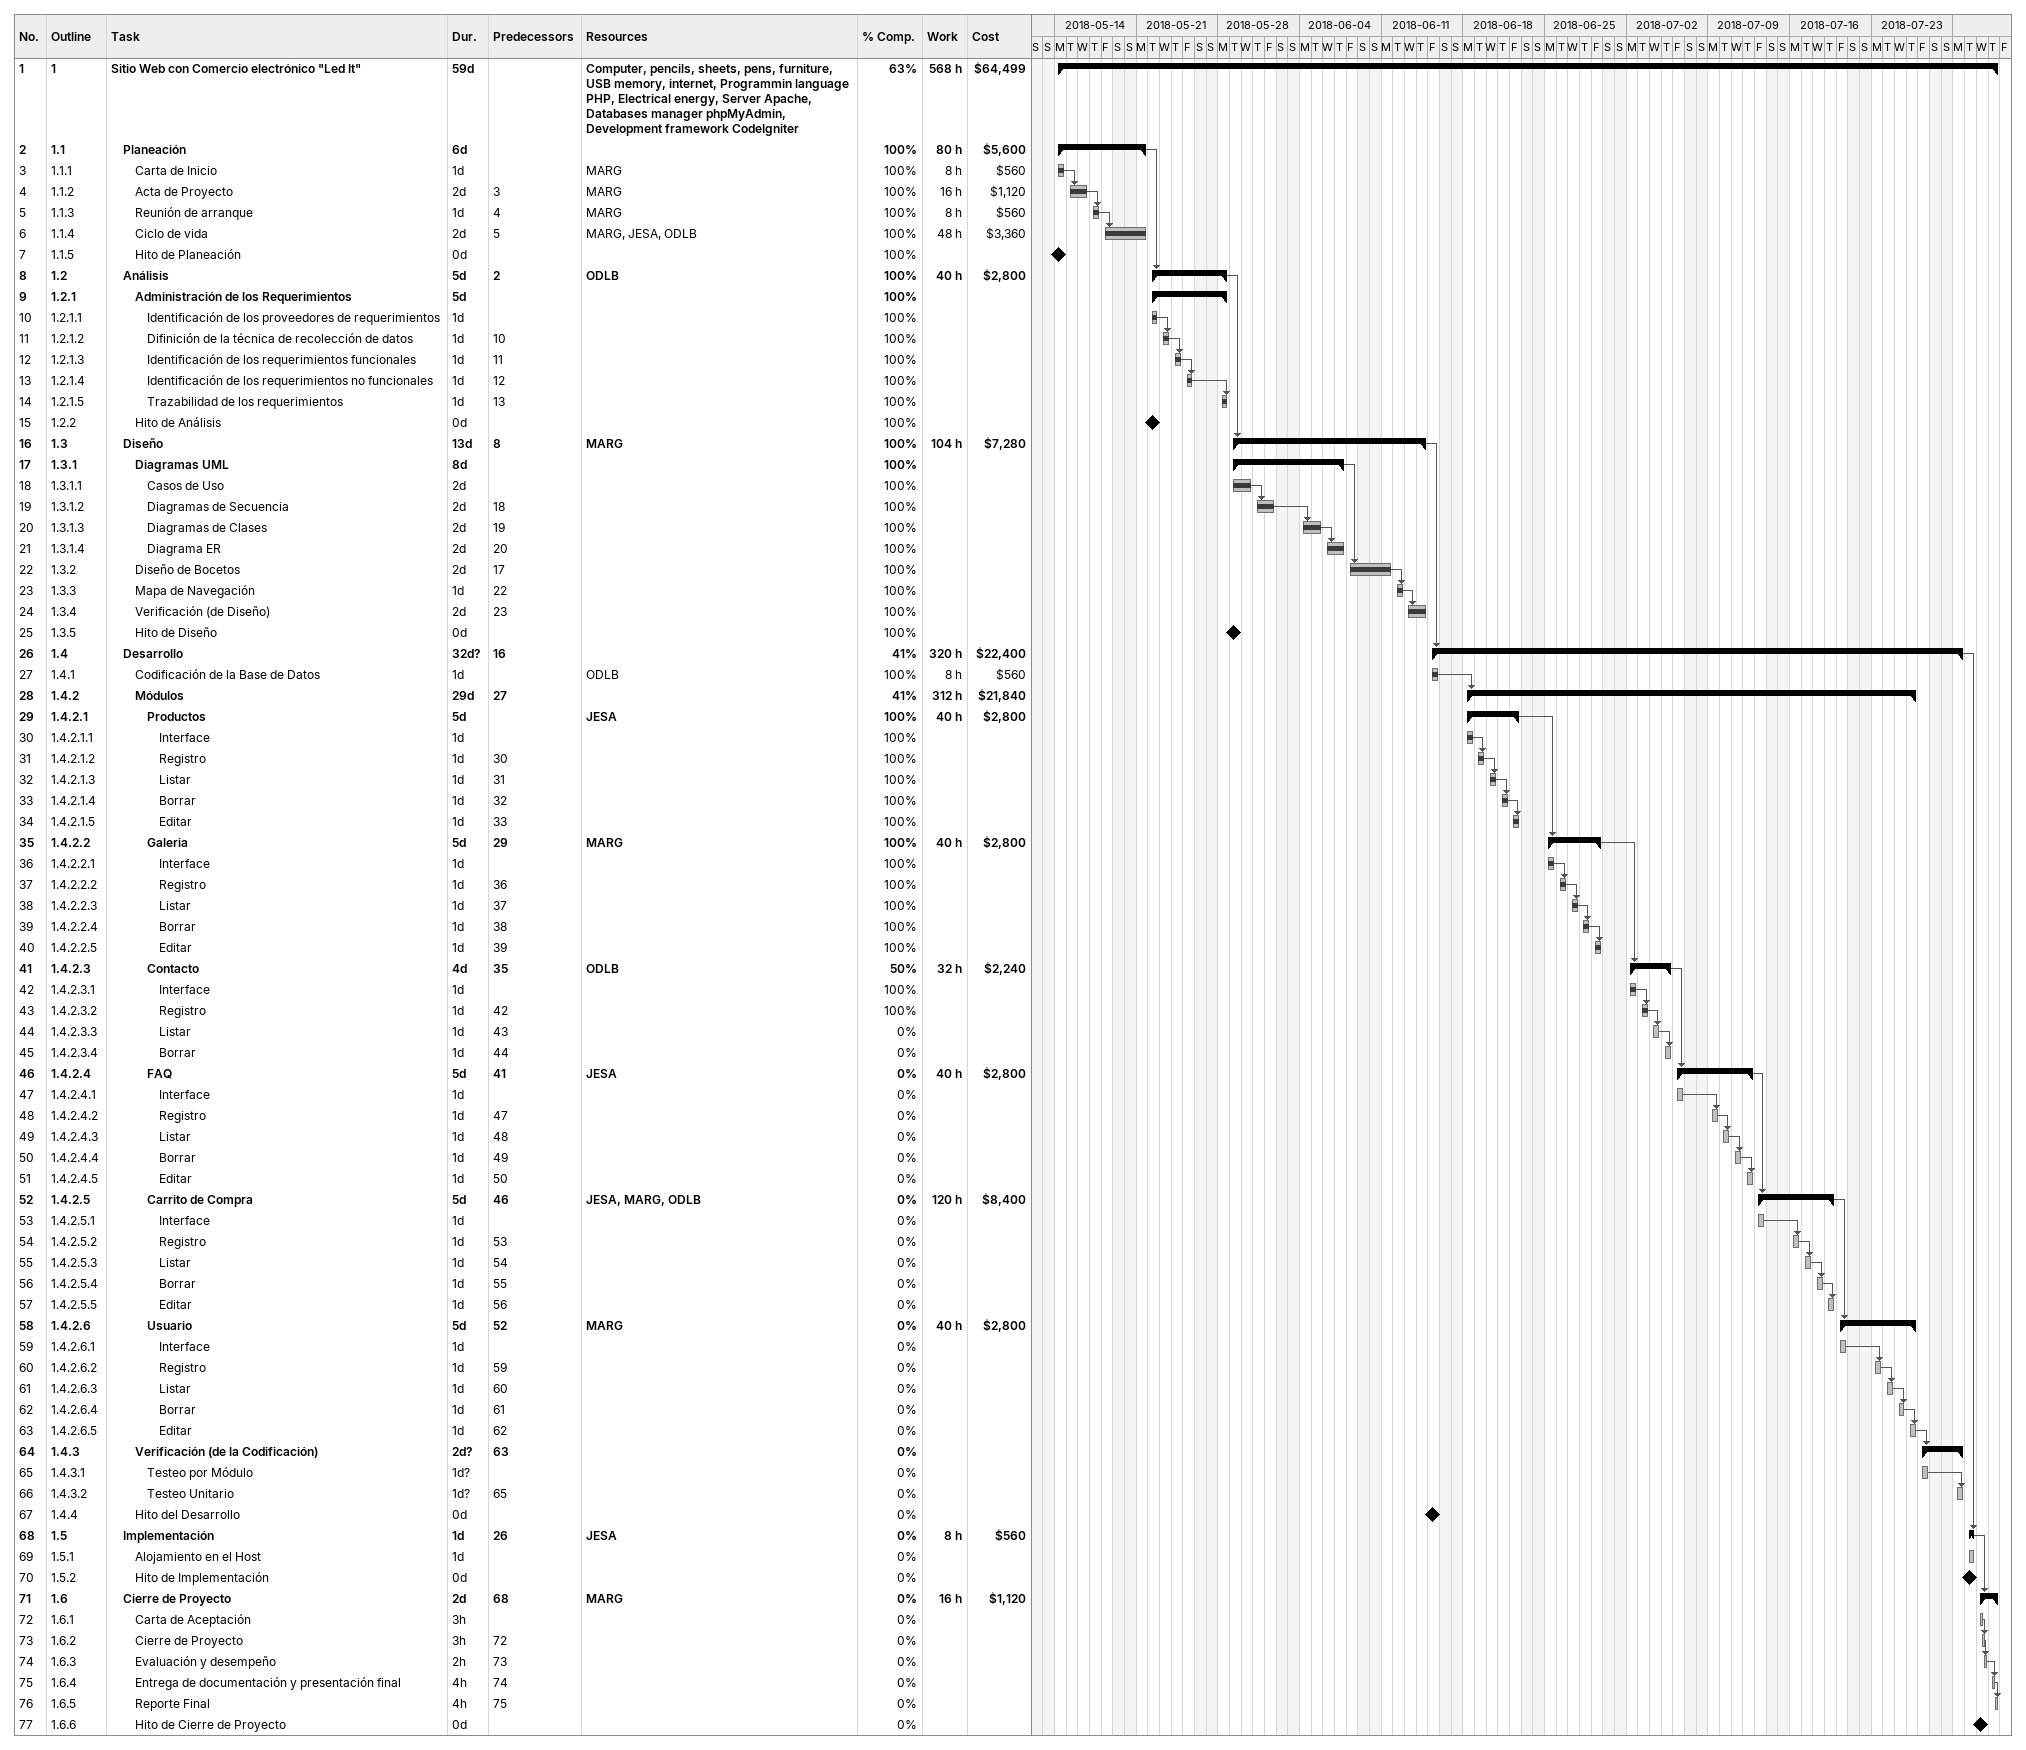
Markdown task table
| ID | WBS | Task | Duration | Start | Finish | Predecessors | Resources | % complete | Work (h) | Cost ($) |
|---|---|---|---|---|---|---|---|---|---|---|
| 1 | 1 | **Sitio Web con Comercio electrónico "Led It"** | 59d | 2018-05-14 | 2018-08-02 |  | Computer, pencils, sheets, pens, furniture, USB memory, internet, Programmin language PHP, Electrical energy, Server Apache, Databases manager phpMyAdmin, Development framework CodeIgniter | 63 | 568 | 64499 |
| 2 | 1.1 | **Planeación** | 6d | 2018-05-14 | 2018-05-21 |  |  | 100 | 80 | 5600 |
| 3 | 1.1.1 | Carta de Inicio | 1d | 2018-05-14 | 2018-05-14 |  | MARG | 100 | 8 | 560 |
| 4 | 1.1.2 | Acta de Proyecto | 2d | 2018-05-15 | 2018-05-16 | 3 | MARG | 100 | 16 | 1120 |
| 5 | 1.1.3 | Reunión de arranque | 1d | 2018-05-17 | 2018-05-17 | 4 | MARG | 100 | 8 | 560 |
| 6 | 1.1.4 | Ciclo de vida | 2d | 2018-05-18 | 2018-05-21 | 5 | MARG, JESA, ODLB | 100 | 48 | 3360 |
| 7 | 1.1.5 | Hito de Planeación | 0d | 2018-05-14 | 2018-05-14 |  |  | 100 |  |  |
| 8 | 1.2 | **Análisis** | 5d | 2018-05-22 | 2018-05-28 | 2 | ODLB | 100 | 40 | 2800 |
| 9 | 1.2.1 | **Administración de los Requerimientos** | 5d | 2018-05-22 | 2018-05-28 |  |  | 100 |  |  |
| 10 | 1.2.1.1 | Identificación de los proveedores de requerimientos | 1d | 2018-05-22 | 2018-05-22 |  |  | 100 |  |  |
| 11 | 1.2.1.2 | Difinición de la técnica de recolección de datos | 1d | 2018-05-23 | 2018-05-23 | 10 |  | 100 |  |  |
| 12 | 1.2.1.3 | Identificación de los requerimientos funcionales | 1d | 2018-05-24 | 2018-05-24 | 11 |  | 100 |  |  |
| 13 | 1.2.1.4 | Identificación de los requerimientos no funcionales | 1d | 2018-05-25 | 2018-05-25 | 12 |  | 100 |  |  |
| 14 | 1.2.1.5 | Trazabilidad de los requerimientos | 1d | 2018-05-28 | 2018-05-28 | 13 |  | 100 |  |  |
| 15 | 1.2.2 | Hito de Análisis | 0d | 2018-05-22 | 2018-05-22 |  |  | 100 |  |  |
| 16 | 1.3 | **Diseño** | 13d | 2018-05-29 | 2018-06-14 | 8 | MARG | 100 | 104 | 7280 |
| 17 | 1.3.1 | **Diagramas UML** | 8d | 2018-05-29 | 2018-06-07 |  |  | 100 |  |  |
| 18 | 1.3.1.1 | Casos de Uso | 2d | 2018-05-29 | 2018-05-30 |  |  | 100 |  |  |
| 19 | 1.3.1.2 | Diagramas de Secuencia | 2d | 2018-05-31 | 2018-06-01 | 18 |  | 100 |  |  |
| 20 | 1.3.1.3 | Diagramas de Clases | 2d | 2018-06-04 | 2018-06-05 | 19 |  | 100 |  |  |
| 21 | 1.3.1.4 | Diagrama ER | 2d | 2018-06-06 | 2018-06-07 | 20 |  | 100 |  |  |
| 22 | 1.3.2 | Diseño de Bocetos | 2d | 2018-06-08 | 2018-06-11 | 17 |  | 100 |  |  |
| 23 | 1.3.3 | Mapa de Navegación | 1d | 2018-06-12 | 2018-06-12 | 22 |  | 100 |  |  |
| 24 | 1.3.4 | Verificación (de Diseño) | 2d | 2018-06-13 | 2018-06-14 | 23 |  | 100 |  |  |
| 25 | 1.3.5 | Hito de Diseño | 0d | 2018-05-29 | 2018-05-29 |  |  | 100 |  |  |
| 26 | 1.4 | **Desarrollo** | 32d? | 2018-06-15 | 2018-07-30 | 16 |  | 41 | 320 | 22400 |
| 27 | 1.4.1 | Codificación de la Base de Datos | 1d | 2018-06-15 | 2018-06-15 |  | ODLB | 100 | 8 | 560 |
| 28 | 1.4.2 | **Módulos** | 29d | 2018-06-18 | 2018-07-26 | 27 |  | 41 | 312 | 21840 |
| 29 | 1.4.2.1 | **Productos** | 5d | 2018-06-18 | 2018-06-22 |  | JESA | 100 | 40 | 2800 |
| 30 | 1.4.2.1.1 | Interface | 1d | 2018-06-18 | 2018-06-18 |  |  | 100 |  |  |
| 31 | 1.4.2.1.2 | Registro | 1d | 2018-06-19 | 2018-06-19 | 30 |  | 100 |  |  |
| 32 | 1.4.2.1.3 | Listar | 1d | 2018-06-20 | 2018-06-20 | 31 |  | 100 |  |  |
| 33 | 1.4.2.1.4 | Borrar | 1d | 2018-06-21 | 2018-06-21 | 32 |  | 100 |  |  |
| 34 | 1.4.2.1.5 | Editar | 1d | 2018-06-22 | 2018-06-22 | 33 |  | 100 |  |  |
| 35 | 1.4.2.2 | **Galeria** | 5d | 2018-06-25 | 2018-06-29 | 29 | MARG | 100 | 40 | 2800 |
| 36 | 1.4.2.2.1 | Interface | 1d | 2018-06-25 | 2018-06-25 |  |  | 100 |  |  |
| 37 | 1.4.2.2.2 | Registro | 1d | 2018-06-26 | 2018-06-26 | 36 |  | 100 |  |  |
| 38 | 1.4.2.2.3 | Listar | 1d | 2018-06-27 | 2018-06-27 | 37 |  | 100 |  |  |
| 39 | 1.4.2.2.4 | Borrar | 1d | 2018-06-28 | 2018-06-28 | 38 |  | 100 |  |  |
| 40 | 1.4.2.2.5 | Editar | 1d | 2018-06-29 | 2018-06-29 | 39 |  | 100 |  |  |
| 41 | 1.4.2.3 | **Contacto** | 4d | 2018-07-02 | 2018-07-05 | 35 | ODLB | 50 | 32 | 2240 |
| 42 | 1.4.2.3.1 | Interface | 1d | 2018-07-02 | 2018-07-02 |  |  | 100 |  |  |
| 43 | 1.4.2.3.2 | Registro | 1d | 2018-07-03 | 2018-07-03 | 42 |  | 100 |  |  |
| 44 | 1.4.2.3.3 | Listar | 1d | 2018-07-04 | 2018-07-04 | 43 |  | 0 |  |  |
| 45 | 1.4.2.3.4 | Borrar | 1d | 2018-07-05 | 2018-07-05 | 44 |  | 0 |  |  |
| 46 | 1.4.2.4 | **FAQ** | 5d | 2018-07-06 | 2018-07-12 | 41 | JESA | 0 | 40 | 2800 |
| 47 | 1.4.2.4.1 | Interface | 1d | 2018-07-06 | 2018-07-06 |  |  | 0 |  |  |
| 48 | 1.4.2.4.2 | Registro | 1d | 2018-07-09 | 2018-07-09 | 47 |  | 0 |  |  |
| 49 | 1.4.2.4.3 | Listar | 1d | 2018-07-10 | 2018-07-10 | 48 |  | 0 |  |  |
| 50 | 1.4.2.4.4 | Borrar | 1d | 2018-07-11 | 2018-07-11 | 49 |  | 0 |  |  |
| 51 | 1.4.2.4.5 | Editar | 1d | 2018-07-12 | 2018-07-12 | 50 |  | 0 |  |  |
| 52 | 1.4.2.5 | **Carrito de Compra** | 5d | 2018-07-13 | 2018-07-19 | 46 | JESA, MARG, ODLB | 0 | 120 | 8400 |
| 53 | 1.4.2.5.1 | Interface | 1d | 2018-07-13 | 2018-07-13 |  |  | 0 |  |  |
| 54 | 1.4.2.5.2 | Registro | 1d | 2018-07-16 | 2018-07-16 | 53 |  | 0 |  |  |
| 55 | 1.4.2.5.3 | Listar | 1d | 2018-07-17 | 2018-07-17 | 54 |  | 0 |  |  |
| 56 | 1.4.2.5.4 | Borrar | 1d | 2018-07-18 | 2018-07-18 | 55 |  | 0 |  |  |
| 57 | 1.4.2.5.5 | Editar | 1d | 2018-07-19 | 2018-07-19 | 56 |  | 0 |  |  |
| 58 | 1.4.2.6 | **Usuario** | 5d | 2018-07-20 | 2018-07-26 | 52 | MARG | 0 | 40 | 2800 |
| 59 | 1.4.2.6.1 | Interface | 1d | 2018-07-20 | 2018-07-20 |  |  | 0 |  |  |
| 60 | 1.4.2.6.2 | Registro | 1d | 2018-07-23 | 2018-07-23 | 59 |  | 0 |  |  |
| 61 | 1.4.2.6.3 | Listar | 1d | 2018-07-24 | 2018-07-24 | 60 |  | 0 |  |  |
| 62 | 1.4.2.6.4 | Borrar | 1d | 2018-07-25 | 2018-07-25 | 61 |  | 0 |  |  |
| 63 | 1.4.2.6.5 | Editar | 1d | 2018-07-26 | 2018-07-26 | 62 |  | 0 |  |  |
| 64 | 1.4.3 | **Verificación (de la Codificación)** | 2d? | 2018-07-27 | 2018-07-30 | 63 |  | 0 |  |  |
| 65 | 1.4.3.1 | Testeo por Módulo | 1d? | 2018-07-27 | 2018-07-27 |  |  | 0 |  |  |
| 66 | 1.4.3.2 | Testeo Unitario | 1d? | 2018-07-30 | 2018-07-30 | 65 |  | 0 |  |  |
| 67 | 1.4.4 | Hito del Desarrollo | 0d | 2018-06-15 | 2018-06-15 |  |  | 0 |  |  |
| 68 | 1.5 | **Implementación** | 1d | 2018-07-31 | 2018-07-31 | 26 | JESA | 0 | 8 | 560 |
| 69 | 1.5.1 | Alojamiento en el Host | 1d | 2018-07-31 | 2018-07-31 |  |  | 0 |  |  |
| 70 | 1.5.2 | Hito de Implementación | 0d | 2018-07-31 | 2018-07-31 |  |  | 0 |  |  |
| 71 | 1.6 | **Cierre de Proyecto** | 2d | 2018-08-01 | 2018-08-02 | 68 | MARG | 0 | 16 | 1120 |
| 72 | 1.6.1 | Carta de Aceptación | 3h | 2018-08-01 | 2018-08-01 |  |  | 0 |  |  |
| 73 | 1.6.2 | Cierre de Proyecto | 3h | 2018-08-01 | 2018-08-01 | 72 |  | 0 |  |  |
| 74 | 1.6.3 | Evaluación y desempeño | 2h | 2018-08-01 | 2018-08-01 | 73 |  | 0 |  |  |
| 75 | 1.6.4 | Entrega de documentación y presentación final | 4h | 2018-08-02 | 2018-08-02 | 74 |  | 0 |  |  |
| 76 | 1.6.5 | Reporte Final | 4h | 2018-08-02 | 2018-08-02 | 75 |  | 0 |  |  |
| 77 | 1.6.6 | Hito de Cierre de Proyecto | 0d | 2018-08-01 | 2018-08-01 |  |  | 0 |  |  |
